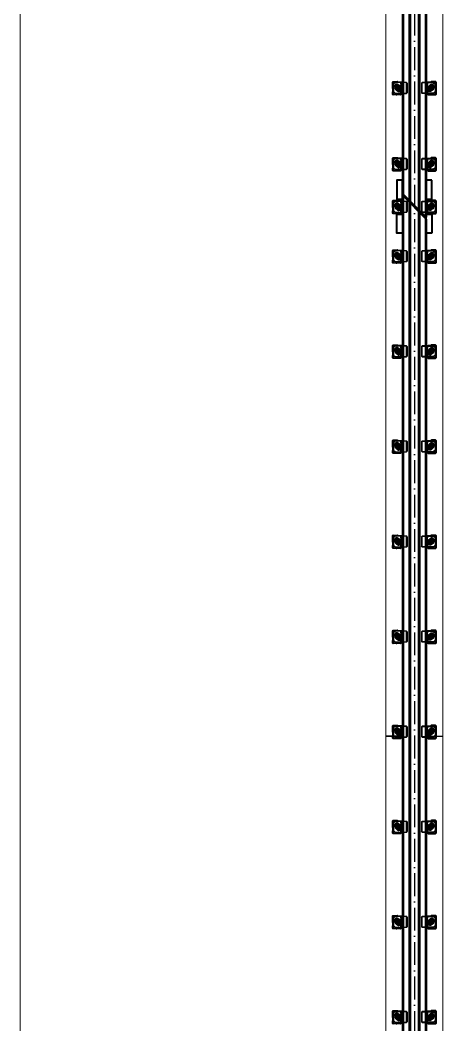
# Model space of a CAD drawing. Header units: centimetres. Extents: x 470464 to 524273, y 49611 to 59074.
# Drawn here: x 503747 to 503969, y 51745 to 52274 of the extents above; entities that cross this region are included whole.
import ezdxf

# ---------------------------------------------------------------- set-up
doc = ezdxf.new("R2010")
doc.units = ezdxf.units.CM
doc.header["$MEASUREMENT"] = 0
for name, pattern in [('1244_Aselsan_MIUM_3000$0$ACAD_ISO10W100', [18, 12, -3, 0, -3]), ('ACAD_ISO08W100', [36, 24, -3, 6, -3]), ('CHAIN', [0.3543, 0.2362, -0.0295, 0.0591, -0.0295]), ('XKITLINE00', [0])]:
    doc.linetypes.add(name, pattern=pattern)
for name, color, linetype, lineweight in [('1', 7, 'Continuous', 25), ('AAA_EKSEN', 1, 'ACAD_ISO08W100', 9), ('S-COLS-CONC', 4, 'Continuous', 40)]:
    doc.layers.add(name, color=color, linetype=linetype, lineweight=lineweight)
doc.layers.add('A-ANNO-REVC-01', color=1, linetype='Continuous', lineweight=15, true_color=0xff0000, plot=False)
doc.layers.add('vinç', color=7, linetype='Continuous')
doc.styles.add('BARIŞ BABUR-3', font='arial.ttf')
doc.dimstyles.new('AAA_A4 BVS STANDART', dxfattribs={"dimscale": 12, "dimtxt": 1.8, "dimasz": 1.6, "dimexe": 0.18, "dimexo": 0.0625, "dimgap": 0.09, "dimtad": 1, "dimtoh": 1, "dimdec": 0, "dimzin": 9, "dimdsep": 46, "dimtxsty": 'BARIŞ BABUR-3', "dimcen": 0.09, "dimclrd": 1, "dimclre": 1, "dimclrt": 2, "dimadec": 0, "dimazin": 0, "dimtfac": 1, "dimtdec": 0, "dimtofl": 0, "dimtmove": 0, "dimatfit": 3, "dimfxl": 1, "dimtolj": 1, "dimtzin": 0, "dimlwd": 9, "dimlwe": 9, "dimarcsym": 0})

# ---------------------------------------------------------------- blocks, each defined once
blk = doc.blocks.new('*D46')
at = {"layer": 'A-ANNO-REVC-01', "color": 1, "lineweight": 9, "transparency": 16777216}
for p, q in [((417970.71, 77311.01), (417777.18, 77311.01)), ((417779.34, 77291.81), (417779.34, 69280.21)), ((417970.71, 69261.01), (417777.18, 69261.01))]:
    blk.add_line(p, q, dxfattribs=at)
at = {"layer": 'A-ANNO-REVC-01', "color": 1, "transparency": 16777216}
for points in [[(417782.54, 77291.81), (417776.14, 77291.81), (417779.34, 77311.01)], [(417776.14, 69280.21), (417782.54, 69280.21), (417779.34, 69261.01)]]:
    blk.add_solid(points, dxfattribs=at)
at = {"layer": 'Defpoints', "color": 0, "transparency": 16777216}
for p in [(417971.46, 77311.01), (417779.34, 69261.01), (417971.46, 69261.01)]:
    blk.add_point(p, dxfattribs=at)
at = {"layer": 'A-ANNO-REVC-01', "color": 2, "transparency": 16777216, "insert": (417765.1, 73286.01), "char_height": 21.6, "attachment_point": 5, "rotation": 90, "style": 'BARIŞ BABUR-3'}
blk.add_mtext('\\A1;YÜRÜME YOLU BOYU : 8050', dxfattribs=at)
blk = doc.blocks.new('FSDGDFGFDSAGDSA')
at = {"color": 2, "linetype": 'XKITLINE00', "lineweight": 0}
for p, q in [((399394.42, 55937.13), (399394.42, 57737.13)), ((399424.42, 55937.13), (399424.42, 57737.13))]:
    blk.add_line(p, q, dxfattribs=at)
at = {"color": 2}
for p, q in [((399394.42, 55937.13), (399403.17, 55937.13)), ((399415.67, 55937.13), (399424.42, 55937.13))]:
    blk.add_line(p, q, dxfattribs=at)
blk = doc.blocks.new('SDGDFSDGRATRAGRA')
at = {"color": 2, "linetype": 'XKITLINE00', "lineweight": 0}
for p, q in [((399394.42, 54137.13), (399394.42, 55937.13)), ((399424.42, 54137.13), (399424.42, 55937.13))]:
    blk.add_line(p, q, dxfattribs=at)
at = {"layer": 'vinç', "color": 2}
for p, q in [((399403.17, 55937.13), (399394.42, 55937.13)), ((399415.67, 55937.13), (399424.42, 55937.13))]:
    blk.add_line(p, q, dxfattribs=at)
blk = doc.blocks.new('sfsdsggssg')
at = {"layer": '1', "color": 2, "linetype": 'Continuous'}
for p, q in [((1141.12, -34640.04), (1141.14, -34640.05)), ((1141.12, -34640.04), (1141.12, -34645.13)), ((1141.14, -34640.05), (1141.34, -34640.05)), ((1141.14, -34640.05), (1141.14, -34645.11)), ((1141.34, -34645.11), (1141.34, -34640.05)), ((1141.39, -34639.74), (1143.17, -34639.58)), ((1141.41, -34639.76), (1141.39, -34639.74)), ((1143.18, -34639.6), (1141.41, -34639.76)), ((1141.41, -34639.76), (1141.43, -34639.95)), ((1141.43, -34639.95), (1143.19, -34639.8)), ((1143.18, -34639.6), (1143.19, -34639.8)), ((1143.2, -34639.6), (1143.2, -34639.8)), ((1143.56, -34639.62), (1143.54, -34639.81)), ((1143.54, -34639.81), (1143.64, -34639.82)), ((1143.56, -34639.62), (1143.57, -34639.58)), ((1143.66, -34639.63), (1143.56, -34639.62)), ((1143.57, -34639.58), (1144.07, -34639.58)), ((1143.66, -34639.63), (1143.64, -34639.82)), ((1143.64, -34639.82), (1143.79, -34639.88)), ((1144.06, -34639.63), (1144.07, -34639.58)), ((1144.45, -34639.58), (1147.37, -34639.58)), ((1144.45, -34639.61), (1144.45, -34639.58)), ((1144.57, -34642.74), (1144.5, -34642.84)), ((1144.6, -34642.9), (1144.5, -34642.84)), ((1147.36, -34639.6), (1144.65, -34639.6)), ((1144.65, -34639.6), (1144.65, -34639.8)), ((1144.65, -34639.8), (1147.36, -34639.8)), ((1145.51, -34641.09), (1145.49, -34641.12)), ((1145.51, -34641.09), (1145.53, -34641.11)), ((1145.84, -34639.58), (1145.99, -34639.33)), ((1146.02, -34639.39), (1145.91, -34639.58)), ((1145.99, -34639.33), (1146.02, -34639.39)), ((1146.14, -34639.58), (1146.2, -34639.49)), ((1146.28, -34639.24), (1146.25, -34639.18)), ((1148.46, -34639.18), (1146.25, -34639.18)), ((1148.4, -34639.24), (1146.28, -34639.24)), ((1146.28, -34639.44), (1148.4, -34639.44)), ((1146.45, -34643.96), (1146.49, -34643.98)), ((1146.49, -34643.98), (1146.51, -34643.94)), ((1147.37, -34639.58), (1147.36, -34639.6)), ((1147.36, -34639.6), (1147.36, -34639.8)), ((1147.43, -34639.83), (1147.58, -34639.69)), ((1147.43, -34639.83), (1148.25, -34640.64)), ((1147.58, -34639.69), (1147.58, -34639.67)), ((1148.39, -34640.5), (1147.58, -34639.69)), ((1147.59, -34639.67), (1148.41, -34640.49)), ((1148.25, -34640.64), (1148.39, -34640.5)), ((1148.28, -34640.72), (1148.28, -34644.45)), ((1148.28, -34640.72), (1148.47, -34640.72)), ((1148.41, -34640.49), (1148.39, -34640.5)), ((1148.46, -34639.18), (1148.4, -34639.24)), ((1148.47, -34640.72), (1148.5, -34640.71)), ((1148.47, -34644.45), (1148.47, -34640.72)), ((1148.5, -34639.54), (1148.51, -34642.73)), ((1148.5, -34640.71), (1148.5, -34644.46)), ((1148.68, -34643.14), (1148.71, -34642.91)), ((1148.69, -34645.92), (1148.68, -34643.14)), ((1148.7, -34639.54), (1148.75, -34639.48)), ((1148.71, -34642.91), (1148.7, -34639.54)), ((1148.75, -34639.48), (1148.75, -34645.98)), ((1141.14, -34645.11), (1141.12, -34645.13)), ((1141.14, -34645.11), (1141.34, -34645.11)), ((1141.39, -34645.42), (1141.41, -34645.41)), ((1143.17, -34645.58), (1141.39, -34645.42)), ((1141.41, -34645.41), (1141.43, -34645.21)), ((1141.41, -34645.41), (1143.18, -34645.56)), ((1143.19, -34645.36), (1141.43, -34645.21)), ((1143.18, -34645.56), (1143.19, -34645.36)), ((1143.2, -34645.36), (1143.2, -34645.56)), ((1143.64, -34645.34), (1143.54, -34645.35)), ((1143.54, -34645.35), (1143.56, -34645.55)), ((1143.56, -34645.55), (1143.66, -34645.54)), ((1143.56, -34645.55), (1143.57, -34645.58)), ((1144.07, -34645.58), (1143.57, -34645.58)), ((1143.79, -34645.28), (1143.64, -34645.34)), ((1143.64, -34645.34), (1143.66, -34645.54)), ((1144.06, -34645.54), (1144.07, -34645.58)), ((1144.25, -34645.58), (1144.25, -34645.98)), ((1144.29, -34645.94), (1144.25, -34645.98)), ((1144.3, -34645.58), (1144.29, -34645.94)), ((1144.45, -34645.55), (1144.45, -34645.58)), ((1147.37, -34645.58), (1144.45, -34645.58)), ((1144.49, -34645.95), (1144.5, -34645.58)), ((1144.55, -34646.28), (1144.59, -34646.24)), ((1144.55, -34646.28), (1148.46, -34646.28)), ((1146.46, -34646.05), (1144.59, -34646.05)), ((1144.59, -34646.24), (1146.72, -34646.24)), ((1144.65, -34645.36), (1144.65, -34645.56)), ((1147.36, -34645.36), (1144.65, -34645.36)), ((1144.65, -34645.56), (1147.36, -34645.56)), ((1146.65, -34645.58), (1146.51, -34645.83)), ((1146.72, -34646.24), (1146.84, -34646.22)), ((1146.84, -34646.03), (1146.84, -34646.22)), ((1148.39, -34646.03), (1146.84, -34646.03)), ((1146.84, -34646.22), (1148.39, -34646.22)), ((1147.36, -34645.36), (1147.36, -34645.56)), ((1147.36, -34645.56), (1147.37, -34645.58)), ((1148.25, -34644.52), (1147.43, -34645.33)), ((1147.43, -34645.33), (1147.58, -34645.47)), ((1147.58, -34645.47), (1148.39, -34644.66)), ((1147.58, -34645.49), (1147.58, -34645.47)), ((1148.41, -34644.67), (1147.59, -34645.49)), ((1148.25, -34644.52), (1148.39, -34644.66)), ((1148.28, -34644.45), (1148.47, -34644.45)), ((1148.39, -34644.66), (1148.41, -34644.67)), ((1148.39, -34646.03), (1148.39, -34646.22)), ((1148.39, -34646.22), (1148.46, -34646.28)), ((1148.5, -34644.46), (1148.47, -34644.45)), ((1148.49, -34644.53), (1148.49, -34645.93)), ((1148.75, -34645.98), (1148.69, -34645.92))]:
    blk.add_line(p, q, dxfattribs=at)
for radius in [1.5, 0.7]:
    blk.add_circle((1146.05, -34642.51), radius, dxfattribs=at)
at = {"layer": '1', "color": 2, "linetype": 'Continuous', "extrusion": (0, 0, -1)}
blk.add_circle((-1146.05, -34642.51), 0.8, dxfattribs=at)
for centre, start, end in [((-1145.5, -34643.41), 209.8539, 29.8539), ((-1146.5, -34641.66), 29.8539, 207.4717)]:
    blk.add_arc(centre, 1.14, start, end, dxfattribs=at)
at = {"layer": '1', "color": 2, "linetype": 'Continuous'}
for centre, radius, start, end in [((1145.5, -34643.41), 0.943, 155.4674, 321.1742), ((1145.5, -34643.41), 0.92, 156.9271, 319.7145), ((1146.05, -34642.51), 1.2, 166, 226), ((1146.05, -34642.51), 1.2, 106, 166), ((1146.05, -34642.51), 1.2, 226, 286), ((1146.05, -34642.51), 1.2, 46, 106), ((1146.5, -34641.66), 0.943, 345.8258, 138.463), ((1146.5, -34641.66), 0.92, 347.6089, 136.677), ((1146.05, -34642.51), 1.2, 286, 346), ((1146.05, -34642.51), 1.2, 346, 46)]:
    blk.add_arc(centre, radius, start, end, dxfattribs=at)
at = {"layer": '1', "color": 2, "linetype": 'Continuous', "extrusion": (0, 0, -1)}
for centre, major_axis, ratio, start_param, end_param in [((1141.42, -34640.04), (-0.222, 0.204), 0.995811, 5.544902, 7.021469), ((1141.44, -34640.05), (0.203, 0.221), 0.997694, 3.974105, 5.450673), ((1141.44, -34640.05), (0.0742, -0.068), 0.993033, 2.403309, 3.879876), ((1143.64, -34639.82), (0.001, 0.2), 0.752836, 0.132804, 1.847295), ((1152.49, -34642.58), (-8.4, 0), 0.918737, 5.915201, 6.65117), ((1144.04, -34639.83), (0.001, 0.2), 0.752479, 0.132721, 1.852962), ((1144.31, -34639.82), (-0.014, 0.199), 0.74106, 0.130215, 1.915333), ((1144.45, -34639.81), (-0.008, 0.2), 0.422896, 0.096328, 1.761115), ((1146.28, -34639.54), (0.271, 0.128), 0.997202, 4.110755, 5.150568), ((1146.19, -34639.49), (-0.173, 0.101), 0.027764, 4.691233, 6.195885), ((1146.28, -34639.54), (-0.0748, 0.0667), 0.997721, 6.084759, 7.124571), ((1146.28, -34639.44), (0, 0.2), 0.004243, 0.087267, 1.605444), ((1147.36, -34639.9), (-0.277, 0.115), 0.998522, 1.179673, 1.96192), ((1147.36, -34639.9), (0.0384, 0.0928), 0.995546, 5.892062, 6.674309), ((1147.37, -34639.88), (0.115, 0.278), 0.997326, 5.892062, 6.674309), ((1148.17, -34640.72), (-0.0928, -0.0384), 0.995546, 2.750469, 3.532716), ((1148.17, -34640.72), (-0.115, 0.277), 0.998522, 1.179673, 1.96192), ((1148.4, -34639.44), (0, 0.2), 0.004243, 0.087267, 1.605444), ((1148.4, -34639.54), (-0.243, 0.175), 0.996422, 0.949848, 2.513048), ((1148.4, -34639.54), (0.0889, 0.0469), 0.994028, 5.200197, 6.763397), ((1148.2, -34640.71), (0.278, 0.115), 0.997326, 5.892062, 6.674309), ((1148.5, -34639.54), (0.2, 0.001), 0.034652, 0.087319, 1.566648), ((1148.51, -34642.74), (0.008, 0.2), 0.005639, 3.866293, 4.746837), ((1148.47, -34643.25), (0.056, 0.516), 0.770786, 6.203754, 6.230389), ((1148.51, -34642.91), (-0.201, 0.003), 0.124494, 1.540952, 3.020281), ((1148.49, -34643.14), (0.199, -0.02), 0.74823, 4.69971, 6.151435), ((1148.49, -34643.14), (-0.2, -0.001), 0.034899, 3.228912, 4.651252), ((1148.51, -34642.91), (-0.188, 0.076), 0.878606, 1.230281, 2.70961), ((1141.42, -34645.13), (0.222, 0.204), 0.995811, 2.403309, 3.879876), ((1141.44, -34645.11), (-0.203, 0.221), 0.997694, 3.974105, 5.450673), ((1141.44, -34645.11), (0.0742, 0.068), 0.993033, 2.403309, 3.879876), ((1143.64, -34645.34), (-0.001, 0.2), 0.752836, 1.294298, 3.008789), ((1144.04, -34645.34), (-0.001, 0.2), 0.752479, 1.288631, 3.008872), ((1144.56, -34645.98), (0.214, 0.214), 0.992433, 2.359993, 3.923193), ((1144.49, -34645.94), (-0.2, 0.001), 0.034627, 4.708031, 6.195866), ((1144.59, -34645.94), (-0.138, 0.267), 0.998031, 3.623062, 5.186262), ((1144.31, -34645.35), (0.014, 0.199), 0.74106, 1.22626, 3.011378), ((1144.45, -34645.36), (0.008, 0.2), 0.422896, 1.380478, 3.045264), ((1144.6, -34645.95), (0.0592, 0.0819), 0.989251, 2.52068, 4.08388), ((1144.59, -34646.04), (0, -0.2), 0.004269, 4.747034, 6.195918), ((1146.9, -34646), (0.426, 0.115), 0.905428, 3.310168, 3.875491), ((1146.46, -34646.06), (-0.199, -0.016), 0.034866, 1.569261, 2.70958), ((1146.72, -34646.04), (-0.256, 0.042), 0.76271, 4.58737, 6.036255), ((1146.51, -34645.83), (-0.174, 0.099), 0.027964, 1.549906, 2.758993), ((1146.84, -34646.02), (-0.038, 0.196), 0.907507, 3.350606, 5.211047), ((1146.9, -34646.01), (0.253, 0.061), 0.768803, 3.289543, 3.701099), ((1146.72, -34646.04), (-0.012, 0.201), 0.369521, 3.302192, 4.751077), ((1146.84, -34646.02), (-0.187, 0.071), 0.032625, 4.699988, 5.905162), ((1176.86, -34592.77), (84.96, 148.55), 0.001169, 1.933599, 1.936064), ((1146.84, -34646.01), (-0.174, 0.099), 0.030283, 4.695034, 5.900559), ((1176.86, -34592.78), (84.96, 148.54), 0.002337, 1.9329, 1.936067), ((1147.36, -34645.26), (0.0384, -0.0928), 0.995546, 5.892062, 6.674309), ((1147.36, -34645.26), (0.277, 0.115), 0.998522, 1.179673, 1.96192), ((1147.37, -34645.28), (-0.115, 0.278), 0.997326, 2.750469, 3.532716), ((1148.17, -34644.45), (0.0928, -0.0384), 0.995546, 5.892062, 6.674309), ((1148.17, -34644.45), (0.115, 0.277), 0.998522, 1.179673, 1.96192), ((1148.39, -34645.92), (0.139, 0.266), 0.998207, 1.09196, 2.65516), ((1148.39, -34645.93), (-0.0609, 0.0807), 0.988978, 2.219923, 3.783123), ((1148.2, -34644.46), (-0.278, 0.115), 0.997326, 2.750469, 3.532716), ((1148.49, -34645.92), (-0.2, -0.001), 0.034899, 3.228912, 4.712496)]:
    blk.add_ellipse(centre, major_axis=major_axis, ratio=ratio, start_param=start_param, end_param=end_param, dxfattribs=at)
at = {"layer": '1', "color": 2, "linetype": 'Continuous'}
for centre, major_axis, ratio, start_param, end_param in [((1152.2, -34642.58), (-9.07, 0), 0.918737, 5.945855, 6.620515), ((1146.25, -34639.48), (-0.15, 0.261), 0.994945, 5.763279, 6.803091), ((1148.45, -34639.48), (0.214, 0.214), 0.992433, 5.501585, 7.064785), ((1148.45, -34645.98), (-0.214, 0.214), 0.992433, 2.359993, 3.923193)]:
    blk.add_ellipse(centre, major_axis=major_axis, ratio=ratio, start_param=start_param, end_param=end_param, dxfattribs=at)
for points, weights in [([(1141.12, -34640.04), (1141.12, -34640.04), (1141.12, -34640.04)], [0.500000154953, 0.499999845047, 0.500000154953]), ([(1141.39, -34639.74), (1141.39, -34639.74), (1141.39, -34639.74)], [0.500000154951, 0.499999845049, 0.500000154951]), ([(1147.37, -34639.58), (1147.37, -34639.58), (1147.37, -34639.58)], [0.500000031564, 0.499999968436, 0.500000031564]), ([(1147.58, -34639.67), (1147.59, -34639.67), (1147.59, -34639.67)], [0.500000032286, 0.499999967714, 0.500000032286]), ([(1148.41, -34640.49), (1148.41, -34640.49), (1148.41, -34640.49)], [0.500000032004, 0.499999967996, 0.500000032004]), ([(1148.5, -34640.71), (1148.5, -34640.71), (1148.5, -34640.71)], [0.500000031722, 0.499999968278, 0.500000031722]), ([(1141.12, -34645.13), (1141.12, -34645.13), (1141.12, -34645.13)], [0.500000154938, 0.499999845062, 0.500000154938]), ([(1141.39, -34645.42), (1141.39, -34645.42), (1141.39, -34645.42)], [0.500000154962, 0.499999845038, 0.500000154962]), ([(1147.37, -34645.58), (1147.37, -34645.58), (1147.37, -34645.58)], [0.500000031519, 0.499999968481, 0.500000031519]), ([(1147.59, -34645.49), (1147.59, -34645.49), (1147.58, -34645.49)], [0.500000031966, 0.499999968034, 0.500000031966]), ([(1148.41, -34644.67), (1148.41, -34644.67), (1148.41, -34644.67)], [0.500000031836, 0.499999968164, 0.500000031836]), ([(1148.5, -34644.46), (1148.5, -34644.46), (1148.5, -34644.46)], [0.500000031229, 0.499999968771, 0.500000031229])]:
    blk.add_rational_spline(points, weights, degree=2, dxfattribs=at)
for points, knots in [([(1143.17, -34639.58), (1143.17, -34639.59), (1143.17, -34639.59), (1143.18, -34639.6), (1143.18, -34639.6), (1143.18, -34639.6)], [0, 0, 0, 0, 0.876308, 0.876308, 1, 1, 1, 1]), ([(1143.2, -34639.58), (1143.23, -34639.58), (1143.3, -34639.58), (1143.4, -34639.58), (1143.49, -34639.58), (1143.54, -34639.58), (1143.57, -34639.58)], [0, 0, 0, 0, 0.225713, 0.483808, 0.741904, 1, 1, 1, 1]), ([(1143.56, -34639.62), (1143.56, -34639.62), (1143.56, -34639.62), (1143.52, -34639.61), (1143.47, -34639.61), (1143.38, -34639.6), (1143.35, -34639.6), (1143.27, -34639.6), (1143.24, -34639.6), (1143.2, -34639.6)], [0, 0, 0, 0, 0.000017, 0.000017, 0.401467, 0.401467, 0.701656, 0.701656, 1, 1, 1, 1]), ([(1143.2, -34639.8), (1143.24, -34639.8), (1143.27, -34639.8), (1143.34, -34639.8), (1143.38, -34639.8), (1143.45, -34639.81), (1143.5, -34639.81), (1143.54, -34639.81)], [0, 0, 0, 0, 0.304321, 0.304321, 0.608496, 0.608496, 1, 1, 1, 1]), ([(1143.79, -34645.28), (1143.62, -34644.85), (1143.49, -34644.41), (1143.32, -34643.5), (1143.28, -34643.04), (1143.28, -34641.66), (1143.45, -34640.74), (1143.79, -34639.88)], [0, 0, 0, 0, 0.25, 0.25, 0.5, 0.5, 1, 1, 1, 1]), ([(1143.79, -34639.88), (1143.87, -34639.88), (1143.96, -34639.88), (1144.09, -34639.88), (1144.14, -34639.88), (1144.19, -34639.88)], [0, 0, 0, 0, 0.657537, 0.657537, 1, 1, 1, 1]), ([(1144.45, -34639.87), (1144.28, -34640.31), (1144.15, -34640.75), (1143.98, -34641.66), (1143.93, -34642.13), (1143.94, -34643.5), (1144.11, -34644.43), (1144.45, -34645.29)], [0, 0, 0, 0, 0.25, 0.25, 0.5, 0.5, 1, 1, 1, 1]), ([(1144.32, -34639.62), (1144.3, -34639.62), (1144.29, -34639.62), (1144.24, -34639.62), (1144.2, -34639.62), (1144.13, -34639.63), (1144.1, -34639.63), (1144.06, -34639.63), (1144.06, -34639.63), (1144.06, -34639.63)], [0, 0, 0, 0, 0.155547, 0.155547, 0.580528, 0.580528, 0.999985, 0.999985, 1, 1, 1, 1]), ([(1144.07, -34639.58), (1144.09, -34639.58), (1144.14, -34639.58), (1144.24, -34639.58), (1144.34, -34639.58), (1144.41, -34639.58), (1144.45, -34639.58)], [0, 0, 0, 0, 0.25, 0.5, 0.749999, 1, 1, 1, 1]), ([(1144.19, -34639.88), (1144.22, -34639.88), (1144.26, -34639.88), (1144.34, -34639.88), (1144.37, -34639.88), (1144.43, -34639.87), (1144.44, -34639.87), (1144.45, -34639.87)], [0, 0, 0, 0, 0.423047, 0.423047, 0.845832, 0.845832, 1, 1, 1, 1]), ([(1144.45, -34639.61), (1144.45, -34639.61), (1144.45, -34639.61), (1144.41, -34639.61), (1144.37, -34639.61), (1144.33, -34639.62), (1144.32, -34639.62), (1144.32, -34639.62)], [0, 0, 0, 0, 0.000035, 0.000035, 0.836112, 0.836112, 1, 1, 1, 1]), ([(1144.65, -34639.6), (1144.63, -34639.6), (1144.61, -34639.6), (1144.59, -34639.61), (1144.55, -34639.61), (1144.5, -34639.61), (1144.45, -34639.61)], [0, 0, 0, 0, 0.267342, 0.267342, 0.267342, 1, 1, 1, 1]), ([(1144.45, -34639.87), (1144.47, -34639.86), (1144.5, -34639.86), (1144.53, -34639.85), (1144.53, -34639.84), (1144.54, -34639.84)], [0, 0, 0, 0, 0.864692, 0.864692, 1, 1, 1, 1]), ([(1144.54, -34639.84), (1144.56, -34639.83), (1144.59, -34639.82), (1144.62, -34639.81), (1144.62, -34639.81), (1144.63, -34639.81), (1144.64, -34639.81), (1144.65, -34639.8)], [0, 0, 0, 0, 0.704482, 0.704482, 0.731136, 0.731136, 1, 1, 1, 1]), ([(1144.72, -34642.9), (1144.74, -34642.79), (1144.77, -34642.68), (1144.83, -34642.46), (1144.86, -34642.34), (1144.89, -34642.22)], [0, 0, 0, 0, 0.5, 0.5, 1, 1, 1, 1]), ([(1145.05, -34641.55), (1145.16, -34641.52), (1145.26, -34641.49), (1145.48, -34641.43), (1145.6, -34641.39), (1145.72, -34641.36)], [0, 0, 0, 0, 0.5, 0.5, 1, 1, 1, 1]), ([(1145.71, -34643.86), (1145.64, -34643.78), (1145.56, -34643.71), (1145.39, -34643.55), (1145.3, -34643.46), (1145.22, -34643.38)], [0, 0, 0, 0, 0.5, 0.5, 1, 1, 1, 1]), ([(1146.38, -34641.17), (1146.46, -34641.24), (1146.54, -34641.32), (1146.71, -34641.48), (1146.8, -34641.57), (1146.88, -34641.65)], [0, 0, 0, 0, 0.5, 0.5, 1, 1, 1, 1]), ([(1147.05, -34643.48), (1146.94, -34643.51), (1146.84, -34643.54), (1146.62, -34643.6), (1146.5, -34643.63), (1146.38, -34643.67)], [0, 0, 0, 0, 0.5, 0.5, 1, 1, 1, 1]), ([(1147.38, -34642.13), (1147.36, -34642.24), (1147.33, -34642.34), (1147.27, -34642.57), (1147.24, -34642.69), (1147.21, -34642.8)], [0, 0, 0, 0, 0.5, 0.5, 1, 1, 1, 1]), ([(1143.54, -34645.35), (1143.5, -34645.35), (1143.46, -34645.36), (1143.38, -34645.36), (1143.35, -34645.36), (1143.27, -34645.36), (1143.24, -34645.36), (1143.2, -34645.36)], [0, 0, 0, 0, 0.37098, 0.37098, 0.685408, 0.685408, 1, 1, 1, 1]), ([(1143.2, -34645.56), (1143.24, -34645.56), (1143.28, -34645.56), (1143.35, -34645.56), (1143.39, -34645.56), (1143.47, -34645.55), (1143.52, -34645.55), (1143.56, -34645.55)], [0, 0, 0, 0, 0.308433, 0.308433, 0.618953, 0.618953, 1, 1, 1, 1]), ([(1143.57, -34645.58), (1143.54, -34645.58), (1143.49, -34645.58), (1143.4, -34645.58), (1143.3, -34645.58), (1143.23, -34645.58), (1143.2, -34645.58)], [0, 0, 0, 0, 0.258096, 0.516192, 0.774287, 1, 1, 1, 1]), ([(1144.19, -34645.28), (1144.1, -34645.28), (1144.01, -34645.28), (1143.88, -34645.28), (1143.83, -34645.28), (1143.79, -34645.28)], [0, 0, 0, 0, 0.657537, 0.657537, 1, 1, 1, 1]), ([(1144.06, -34645.54), (1144.06, -34645.54), (1144.06, -34645.54), (1144.1, -34645.54), (1144.14, -34645.54), (1144.23, -34645.54), (1144.27, -34645.54), (1144.32, -34645.55)], [0, 0, 0, 0, 0.000015, 0.000015, 0.496417, 0.496417, 1, 1, 1, 1]), ([(1144.45, -34645.58), (1144.41, -34645.58), (1144.34, -34645.58), (1144.24, -34645.58), (1144.14, -34645.58), (1144.09, -34645.58), (1144.07, -34645.58)], [0, 0, 0, 0, 0.250001, 0.5, 0.75, 1, 1, 1, 1]), ([(1144.45, -34645.29), (1144.41, -34645.29), (1144.36, -34645.29), (1144.28, -34645.28), (1144.23, -34645.28), (1144.19, -34645.28)], [0, 0, 0, 0, 0.500153, 0.500153, 1, 1, 1, 1]), ([(1144.32, -34645.55), (1144.35, -34645.55), (1144.38, -34645.55), (1144.43, -34645.55), (1144.44, -34645.55), (1144.45, -34645.55), (1144.45, -34645.55), (1144.45, -34645.55)], [0, 0, 0, 0, 0.836069, 0.836069, 0.999965, 0.999965, 1, 1, 1, 1]), ([(1144.54, -34645.32), (1144.51, -34645.31), (1144.49, -34645.3), (1144.46, -34645.29), (1144.46, -34645.29), (1144.45, -34645.29)], [0, 0, 0, 0, 0.863107, 0.863107, 1, 1, 1, 1]), ([(1144.65, -34645.36), (1144.62, -34645.35), (1144.58, -34645.34), (1144.55, -34645.32), (1144.54, -34645.32), (1144.54, -34645.32)], [0, 0, 0, 0, 0.858601, 0.858601, 1, 1, 1, 1])]:
    blk.add_open_spline(points, degree=3, knots=knots, dxfattribs=at)
for points in [[(1143.2, -34639.58), (1143.19, -34639.58), (1143.18, -34639.58), (1143.17, -34639.58)], [(1143.17, -34639.58), (1143.17, -34639.58), (1143.17, -34639.58), (1143.17, -34639.58)], [(1143.2, -34639.6), (1143.19, -34639.6), (1143.18, -34639.6), (1143.18, -34639.6)], [(1143.19, -34639.8), (1143.2, -34639.8), (1143.2, -34639.8), (1143.2, -34639.8)], [(1143.2, -34639.6), (1143.2, -34639.59), (1143.2, -34639.59), (1143.2, -34639.58)], [(1143.2, -34639.58), (1143.2, -34639.58), (1143.2, -34639.58), (1143.2, -34639.58)], [(1144.06, -34639.63), (1143.93, -34639.63), (1143.8, -34639.63), (1143.66, -34639.63)], [(1145.22, -34643.38), (1145.04, -34643.21), (1144.87, -34643.04), (1144.72, -34642.9)], [(1144.89, -34642.22), (1144.94, -34641.99), (1145, -34641.76), (1145.05, -34641.55)], [(1146.38, -34643.67), (1146.15, -34643.73), (1145.92, -34643.8), (1145.71, -34643.86)], [(1145.72, -34641.36), (1145.95, -34641.29), (1146.18, -34641.23), (1146.38, -34641.17)], [(1146.88, -34641.65), (1147.06, -34641.82), (1147.23, -34641.98), (1147.38, -34642.13)], [(1147.21, -34642.8), (1147.16, -34643.04), (1147.1, -34643.27), (1147.05, -34643.48)], [(1143.18, -34645.56), (1143.17, -34645.57), (1143.17, -34645.57), (1143.17, -34645.58)], [(1143.17, -34645.58), (1143.18, -34645.58), (1143.19, -34645.58), (1143.2, -34645.58)], [(1143.17, -34645.58), (1143.17, -34645.58), (1143.17, -34645.58), (1143.17, -34645.58)], [(1143.18, -34645.56), (1143.18, -34645.56), (1143.19, -34645.56), (1143.2, -34645.56)], [(1143.2, -34645.36), (1143.2, -34645.36), (1143.2, -34645.36), (1143.19, -34645.36)], [(1143.2, -34645.58), (1143.2, -34645.58), (1143.2, -34645.57), (1143.2, -34645.56)], [(1143.2, -34645.58), (1143.2, -34645.58), (1143.2, -34645.58), (1143.2, -34645.58)], [(1143.66, -34645.54), (1143.8, -34645.54), (1143.93, -34645.54), (1144.06, -34645.54)], [(1144.45, -34645.55), (1144.51, -34645.56), (1144.58, -34645.56), (1144.65, -34645.56)], [(1146.68, -34645.92), (1146.67, -34645.93), (1146.67, -34645.94), (1146.66, -34645.96)], [(1146.84, -34646.03), (1146.84, -34646.02), (1146.84, -34646.02), (1146.84, -34646.02)]]:
    blk.add_open_spline(points, degree=3, dxfattribs=at)
at = {"layer": 'AAA_EKSEN', "color": 2, "linetype": 'CHAIN', "ltscale": 20}
for p, q in [((1147.05, -34642.51), (1145.05, -34642.51)), ((1146.05, -34641.51), (1146.05, -34643.51))]:
    blk.add_line(p, q, dxfattribs=at)
blk = doc.blocks.new('dfghdsfdhfd')
at = {"layer": 'S-COLS-CONC', "color": 2}
for p, q in [((1058.46, -34669.09), (1045.96, -34681.59)), ((1058.09, -34669.46), (1058.09, -35856.96)), ((1058.46, -34669.09), (1058.46, -35856.59)), ((1054.46, -34673.09), (1054.46, -35860.59)), ((1054.91, -34672.64), (1054.91, -35860.14)), ((1049.51, -34678.04), (1049.51, -35865.54)), ((1049.96, -34677.59), (1049.96, -35865.09)), ((1045.96, -34681.59), (1045.96, -35869.09)), ((1046.32, -34681.22), (1046.32, -35868.72)), ((1058.46, -35856.59), (1045.96, -35869.09))]:
    blk.add_line(p, q, dxfattribs=at)
blk = doc.blocks.new('rtrtjhrkıtyurjtyrkurjt')
at = {"color": 2, "linetype": '1244_Aselsan_MIUM_3000$0$ACAD_ISO10W100'}
blk.add_line((417986.46, 72889.46), (417986.46, 69285.01), dxfattribs=at)
at = {"layer": 'S-COLS-CONC', "color": 2}
for points in [[(417980.21, 71353.51), (417977.21, 71353.51), (417977.21, 71343.51), (417980.21, 71343.51)], [(417995.71, 71353.51), (417992.71, 71353.51), (417992.71, 71343.51), (417995.71, 71343.51)], [(417980.21, 71325.51), (417977.21, 71325.51), (417977.21, 71335.51), (417980.21, 71335.51)], [(417995.71, 71325.51), (417992.71, 71325.51), (417992.71, 71335.51), (417995.71, 71335.51)]]:
    blk.add_lwpolyline(points, close=True, dxfattribs=at)
at = {"layer": 'S-COLS-CONC', "color": 2, "xscale": -1}
for name, p in [('dfghdsfdhfd', (419038.67, 107203.1)), ('sfsdsggssg', (419123.76, 106044.52)), ('sfsdsggssg', (419123.76, 106004.52)), ('dfghdsfdhfd', (419038.67, 106014.6)), ('sfsdsggssg', (419123.76, 105982.02)), ('sfsdsggssg', (419123.76, 105956.02)), ('sfsdsggssg', (419123.76, 105906.02)), ('sfsdsggssg', (419123.76, 105856.02)), ('sfsdsggssg', (419123.76, 105806.02)), ('sfsdsggssg', (419123.76, 105756.02)), ('sfsdsggssg', (419123.76, 105706.02)), ('sfsdsggssg', (419123.76, 105656.02)), ('sfsdsggssg', (419123.76, 105606.02)), ('sfsdsggssg', (419123.76, 105556.02))]:
    blk.add_blockref(name, p, dxfattribs=at)
at = {"layer": 'S-COLS-CONC', "color": 2}
for p in [(416849.15, 106044.52), (416849.15, 106004.52), (416849.15, 105982.02), (416849.15, 105956.02), (416849.15, 105906.02), (416849.15, 105856.02), (416849.15, 105806.02), (416849.15, 105756.02), (416849.15, 105706.02), (416849.15, 105656.02), (416849.15, 105606.02), (416849.15, 105556.02)]:
    blk.add_blockref('sfsdsggssg', p, dxfattribs=at)
at = {"layer": 'vinç', "color": 2}
for name in ['FSDGDFGFDSAGDSA', 'SDGDFSDGRATRAGRA']:
    blk.add_blockref(name, (18577.03, 15123.88), dxfattribs=at)
at = {"layer": 'A-ANNO-REVC-01', "color": 6}
dim = blk.add_linear_dim(base=(417779.34, 69261.01), p1=(417971.46, 77311.01), p2=(417971.46, 69261.01), angle=90, text='YÜRÜME YOLU BOYU : <>', dimstyle='AAA_A4 BVS STANDART', override={"dimtxsty": 'BARIŞ BABUR-3'}, dxfattribs=at)
dim.commit()
dim.dimension.update_dxf_attribs({"geometry": '*D46', "text_midpoint": (417779.34, 73286.01), "dimtype": 160})

msp = doc.modelspace()

# ---------------------------------------------------------------- block references
at = {"layer": 'vinç', "color": 2}
msp.add_blockref('rtrtjhrkıtyurjtyrkurjt', (85967.64, -19163.9), dxfattribs=at)

doc.saveas('drawing.dxf')
